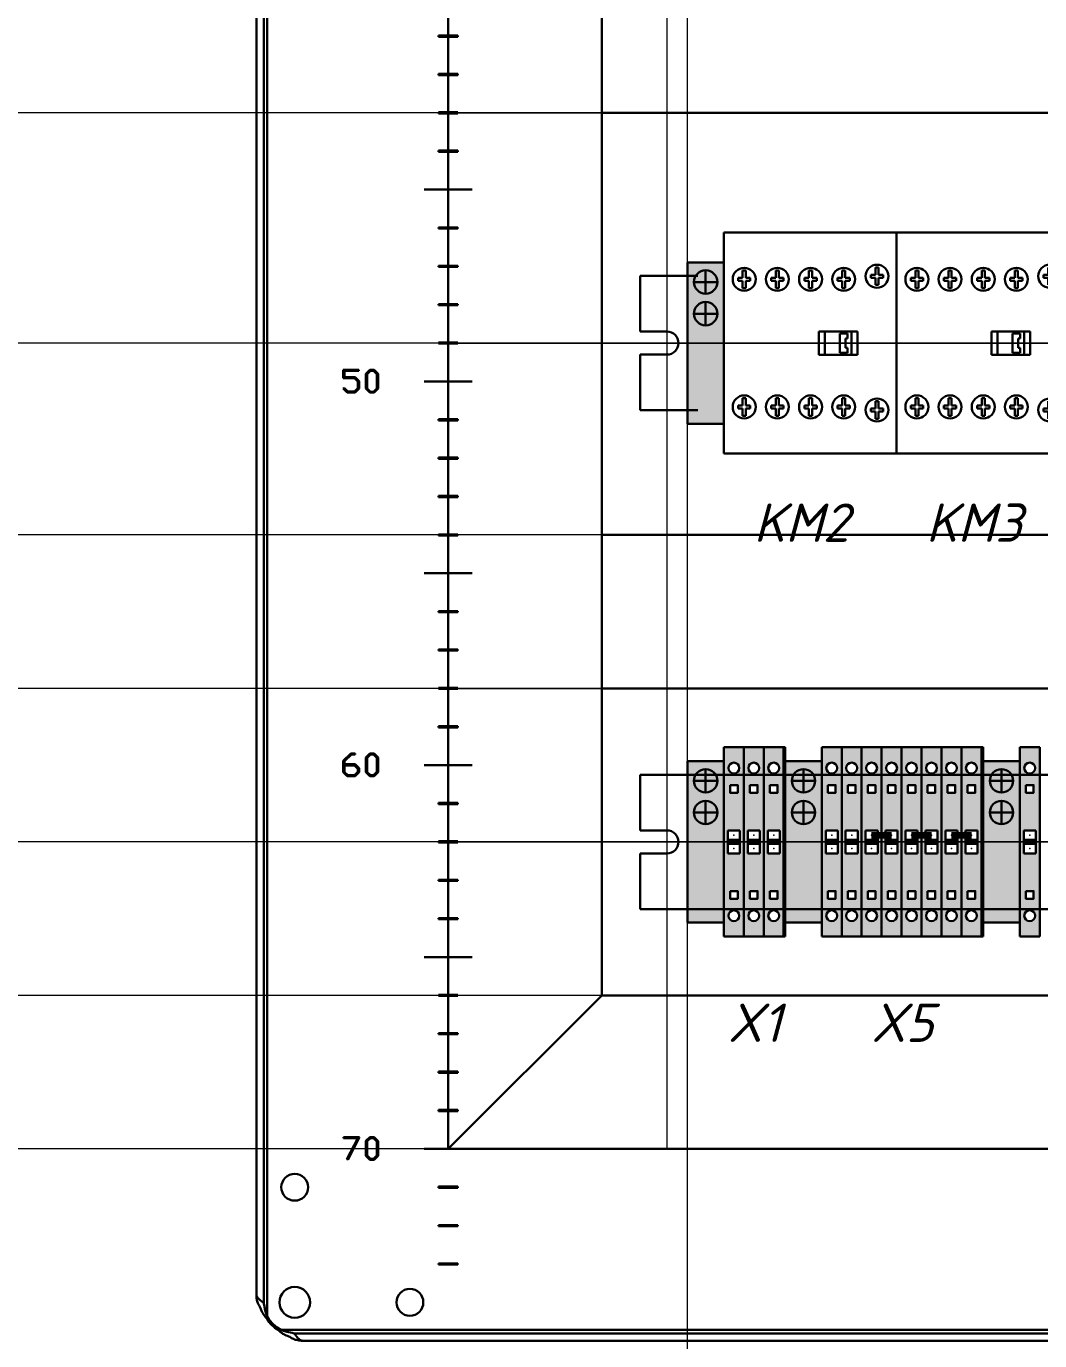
# Model space of a CAD drawing. Header units: millimetres. Extents: x 0 to 53000, y -591 to 24400.
# Drawn here: x 2568.4 to 2832.5, y 2475 to 2817.6 of the extents above; entities that cross this region are included whole.
import ezdxf
from ezdxf.enums import TextEntityAlignment as Align

# ---------------------------------------------------------------- set-up
doc = ezdxf.new("R2010")
doc.units = ezdxf.units.MM
for name, color, linetype, lineweight in [('КК перф 40х60', 6, 'Continuous', 30), ('Основная', 7, 'Continuous', 30), ('Перемычка', 6, 'Continuous', 140)]:
    doc.layers.add(name, color=color, linetype=linetype, lineweight=lineweight)
doc.layers.add('Привязки', color=2, linetype='Continuous', lineweight=0, plot=False, transparency=0.8)
doc.layers.add('размеры', color=3, linetype='Continuous')
doc.styles.add('текст', font='isocpeui.ttf')

# ---------------------------------------------------------------- blocks, each defined once
blk = doc.blocks.new('КПИ 2-2.5')
at = {"layer": 'Основная'}
for p, q in [((0, -24.65), (0, 24.65)), ((0, 24.65), (5.2, 24.65)), ((5.2, 24.65), (5.2, -24.65)), ((2.6, 3), (1.025, 3)), ((1.025, 3), (1.025, 0)), ((1.025, 0.5), (4.175, 0.5)), ((1.025, 0.5), (4.175, 0.5)), ((1.025, 0), (1.025, -3)), ((4.175, 3), (2.6, 3)), ((4.175, 3), (4.175, 0)), ((4.175, 0), (4.175, -3)), ((4.175, -0.5), (1.025, -0.5)), ((1.025, -0.5), (4.175, -0.5)), ((2.6, -3), (1.025, -3)), ((4.175, -3), (2.6, -3)), ((5.2, -24.65), (0, -24.65))]:
    blk.add_line(p, q, dxfattribs=at)
for points in [[(1.6, 14.825), (3.6, 14.825), (3.6, 12.825), (1.6, 12.825)], [(1.6, -12.825), (3.6, -12.825), (3.6, -14.825), (1.6, -14.825)]]:
    blk.add_lwpolyline(points, close=True, dxfattribs=at)
for centre in [(2.6, 19.2375), (2.6, -19.2375)]:
    blk.add_circle(centre, 1.4187, dxfattribs=at)
blk = doc.blocks.new('КПИ 2-2.5 синяя')
at = {"layer": 'Основная', "true_color": 0x22346e}
h = blk.add_hatch(color=159, dxfattribs=at)
h.dxf.hatch_style = 1
h.paths.add_polyline_path([(5.2, 24.65), (0, 24.65), (0, -24.65), (5.2, -24.65)])
h.paths.add_polyline_path([(4.17, 3), (4.17, 0), (4.17, -3), (2.6, -3), (1.03, -3), (1.03, 0), (1.03, 3), (2.6, 3)], flags=16)
h.paths.add_polyline_path([(1.6, 12.82), (1.6, 14.82), (3.6, 14.82), (3.6, 12.82)], flags=16)
h.paths.add_polyline_path([(1.18, 19.24, -1), (4.02, 19.24, -1)], flags=16)
h.paths.add_polyline_path([(3.6, -12.82), (3.6, -14.82), (1.6, -14.82), (1.6, -12.82)], flags=16)
h.paths.add_polyline_path([(4.02, -19.24, -1), (1.18, -19.24, -1)], flags=16)
at = {"layer": 'Привязки'}
for centre in [(2.6, 1.75), (2.6, -1.75)]:
    blk.add_circle(centre, 0.00000908, dxfattribs=at)
for p in [(2.6, 1.75), (2.6, 1.75), (2.6, 1.75), (2.6, 1.75), (2.6, 1.75), (2.6, 1.75), (2.6, -1.75), (2.6, -1.75), (2.6, -1.75), (2.6, -1.75), (2.6, -1.75), (2.6, -1.75)]:
    blk.add_point(p, dxfattribs=at)
at = {"layer": 'Основная'}
blk.add_blockref('КПИ 2-2.5', (0, 0), dxfattribs=at)
blk = doc.blocks.new('КПИ 2-2.5 ЖЗ')
at = {"layer": 'Основная', "true_color": 0x939598}
h = blk.add_hatch(color=252, dxfattribs=at)
h.set_gradient(color1=(19, 103, 52), color2=(200, 201, 45), rotation=45, name='CYLINDER')
h.paths.add_polyline_path([(5.2, 24.65), (0, 24.65), (0, 0), (1.03, 0), (1.03, 3), (2.6, 3), (4.17, 3), (4.17, -3), (5.2, -3)])
h.paths.add_polyline_path([(1.6, 12.82), (1.6, 14.82), (3.6, 14.82), (3.6, 12.82)], flags=16)
edge = h.paths.add_edge_path(flags=16)
edge.add_arc((2.6, 19.24), 1.42, 0, 360)
at = {"layer": 'Основная'}
h = blk.add_hatch(color=256, dxfattribs=at)
h.set_gradient(color1=(200, 201, 45), color2=(19, 103, 52), rotation=45, name='CYLINDER')
h.paths.add_polyline_path([(5.2, 0), (4.17, 0), (4.17, -3), (2.6, -3), (1.03, -3), (1.03, 3), (0, 3), (0, -24.65), (5.2, -24.65)])
h.paths.add_polyline_path([(3.6, -12.82), (3.6, -14.82), (1.6, -14.82), (1.6, -12.82)], flags=16)
edge = h.paths.add_edge_path(flags=16)
edge.add_arc((2.6, -19.24), 1.42, 0, 360)
at = {"layer": 'Привязки'}
for centre in [(2.6, 1.75), (2.6, -1.75)]:
    blk.add_circle(centre, 0.00000908, dxfattribs=at)
for p in [(2.6, 1.75), (2.6, 1.75), (2.6, 1.75), (2.6, 1.75), (2.6, 1.75), (2.6, 1.75), (2.6, -1.75), (2.6, -1.75), (2.6, -1.75), (2.6, -1.75), (2.6, -1.75), (2.6, -1.75)]:
    blk.add_point(p, dxfattribs=at)
at = {"layer": 'Основная'}
blk.add_blockref('КПИ 2-2.5', (0, 0), dxfattribs=at)
blk = doc.blocks.new('Заглушка КПИ зеленая 1.5-2.5')
at = {"layer": 'Основная'}
h = blk.add_hatch(color=3, dxfattribs=at)
h.dxf.hatch_style = 1
h.paths.add_polyline_path([(2212.92, 559.35), (2213.42, 559.35), (2213.42, 608.65), (2212.92, 608.65)])
for p, q in [((2212.92, 608.65), (2212.92, 559.35)), ((2213.42, 608.65), (2212.92, 608.65)), ((2213.42, 559.35), (2213.42, 608.65)), ((2212.92, 559.35), (2213.42, 559.35))]:
    blk.add_line(p, q, dxfattribs=at)
blk = doc.blocks.new('КМ')
at = {"layer": 'Основная'}
for p, q in [((0, 28.8), (0, 28.8)), ((0, 28.8), (0, 25.8)), ((0, 28.8), (1.4, 28.8)), ((0, 28.8), (0, -28.8)), ((1.4, 28.8), (1.4, 28.8)), ((43.6, 28.8), (1.4, 28.8)), ((43.6, 28.8), (43.6, 28.8)), ((45, 28.8), (43.6, 28.8)), ((45, 28.8), (45, 28.8)), ((45, 28.8), (45, 25.8)), ((0, 23.41), (0, 25.8)), ((0, 25.8), (0, 25.8)), ((45, 25.8), (45, 25.8)), ((45, 23.41), (45, 25.8)), ((0, -23.41), (0, 23.41)), ((0, 23.41), (0, 23.41)), ((0, 22.01), (0, 22.01)), ((45, 23.41), (45, 23.41)), ((45, -23.41), (45, 23.41)), ((45, 22.01), (45, 22.01)), ((4.89, 18.91), (5.69, 18.91)), ((4.89, 17.03), (4.89, 18.91)), ((4.89, 18.91), (4.89, 18.91)), ((5.69, 18.91), (5.69, 17.03)), ((5.69, 18.91), (5.69, 18.91)), ((13.53, 18.91), (14.33, 18.91)), ((13.53, 17.03), (13.53, 18.91)), ((13.53, 18.91), (13.53, 18.91)), ((14.33, 18.91), (14.33, 17.03)), ((14.33, 18.91), (14.33, 18.91)), ((22.18, 18.91), (22.98, 18.91)), ((22.18, 17.03), (22.18, 18.91)), ((22.18, 18.91), (22.18, 18.91)), ((22.98, 18.91), (22.98, 17.03)), ((22.98, 18.91), (22.98, 18.91)), ((30.82, 18.91), (31.62, 18.91)), ((30.82, 17.03), (30.82, 18.91)), ((30.82, 18.91), (30.82, 18.91)), ((31.62, 18.91), (31.62, 17.03)), ((31.62, 18.91), (31.62, 18.91)), ((38.29, 17.03), (38.29, 17.83)), ((38.29, 17.83), (39.5, 17.83)), ((38.29, 17.83), (38.29, 17.83)), ((39.5, 19.71), (40.3, 19.71)), ((39.5, 17.83), (39.5, 19.71)), ((39.5, 19.71), (39.5, 19.71)), ((39.5, 17.83), (39.5, 17.83)), ((40.3, 19.71), (40.3, 17.83)), ((40.3, 19.71), (40.3, 19.71)), ((40.3, 17.83), (41.5, 17.83)), ((40.3, 17.83), (40.3, 17.83)), ((41.5, 17.83), (41.5, 17.03)), ((41.5, 17.83), (41.5, 17.83)), ((0, 16.49), (0, 16.49)), ((3.68, 16.23), (3.68, 17.03)), ((3.68, 17.03), (4.89, 17.03)), ((3.68, 17.03), (3.68, 17.03)), ((4.89, 16.23), (3.68, 16.23)), ((3.68, 16.23), (3.68, 16.23)), ((4.89, 17.03), (4.89, 17.03)), ((4.89, 14.35), (4.89, 16.23)), ((4.89, 16.23), (4.89, 16.23)), ((5.69, 14.35), (4.89, 14.35)), ((4.89, 14.35), (4.89, 14.35)), ((5.69, 17.03), (6.89, 17.03)), ((5.69, 17.03), (5.69, 17.03)), ((6.89, 16.23), (5.69, 16.23)), ((5.69, 16.23), (5.69, 14.35)), ((5.69, 16.23), (5.69, 16.23)), ((5.69, 14.35), (5.69, 14.35)), ((6.89, 17.03), (6.89, 16.23)), ((6.89, 17.03), (6.89, 17.03)), ((6.89, 16.23), (6.89, 16.23)), ((12.33, 16.23), (12.33, 17.03)), ((12.33, 17.03), (13.53, 17.03)), ((12.33, 17.03), (12.33, 17.03)), ((13.53, 16.23), (12.33, 16.23)), ((12.33, 16.23), (12.33, 16.23)), ((13.53, 17.03), (13.53, 17.03)), ((13.53, 14.35), (13.53, 16.23)), ((13.53, 16.23), (13.53, 16.23)), ((14.33, 14.35), (13.53, 14.35)), ((13.53, 14.35), (13.53, 14.35)), ((14.33, 17.03), (15.54, 17.03)), ((14.33, 17.03), (14.33, 17.03)), ((15.54, 16.23), (14.33, 16.23)), ((14.33, 16.23), (14.33, 14.35)), ((14.33, 16.23), (14.33, 16.23)), ((14.33, 14.35), (14.33, 14.35)), ((15.54, 17.03), (15.54, 16.23)), ((15.54, 17.03), (15.54, 17.03)), ((15.54, 16.23), (15.54, 16.23)), ((20.98, 16.23), (20.98, 17.03)), ((20.98, 17.03), (22.18, 17.03)), ((20.98, 17.03), (20.98, 17.03)), ((22.18, 16.23), (20.98, 16.23)), ((20.98, 16.23), (20.98, 16.23)), ((22.18, 17.03), (22.18, 17.03)), ((22.18, 14.35), (22.18, 16.23)), ((22.18, 16.23), (22.18, 16.23)), ((22.98, 14.35), (22.18, 14.35)), ((22.18, 14.35), (22.18, 14.35)), ((22.98, 17.03), (24.18, 17.03)), ((22.98, 17.03), (22.98, 17.03)), ((24.18, 16.23), (22.98, 16.23)), ((22.98, 16.23), (22.98, 14.35)), ((22.98, 16.23), (22.98, 16.23)), ((22.98, 14.35), (22.98, 14.35)), ((24.18, 17.03), (24.18, 16.23)), ((24.18, 17.03), (24.18, 17.03)), ((24.18, 16.23), (24.18, 16.23)), ((29.62, 16.23), (29.62, 17.03)), ((29.62, 17.03), (30.82, 17.03)), ((29.62, 17.03), (29.62, 17.03)), ((30.82, 16.23), (29.62, 16.23)), ((29.62, 16.23), (29.62, 16.23)), ((30.82, 17.03), (30.82, 17.03)), ((30.82, 14.35), (30.82, 16.23)), ((30.82, 16.23), (30.82, 16.23)), ((31.62, 14.35), (30.82, 14.35)), ((30.82, 14.35), (30.82, 14.35)), ((31.62, 17.03), (32.83, 17.03)), ((31.62, 17.03), (31.62, 17.03)), ((32.83, 16.23), (31.62, 16.23)), ((31.62, 16.23), (31.62, 14.35)), ((31.62, 16.23), (31.62, 16.23)), ((31.62, 14.35), (31.62, 14.35)), ((32.83, 17.03), (32.83, 16.23)), ((32.83, 17.03), (32.83, 17.03)), ((32.83, 16.23), (32.83, 16.23)), ((39.5, 17.03), (38.29, 17.03)), ((38.29, 17.03), (38.29, 17.03)), ((39.5, 15.15), (39.5, 17.03)), ((39.5, 17.03), (39.5, 17.03)), ((40.3, 15.15), (39.5, 15.15)), ((39.5, 15.15), (39.5, 15.15)), ((41.5, 17.03), (40.3, 17.03)), ((40.3, 17.03), (40.3, 15.15)), ((40.3, 17.03), (40.3, 17.03)), ((40.3, 15.15), (40.3, 15.15)), ((41.5, 17.03), (41.5, 17.03)), ((45, 16.49), (45, 16.49)), ((24.75, -3.04), (24.75, 3.04)), ((34.84, 3.04), (24.75, 3.04)), ((26.33, -3.04), (26.33, 3.04)), ((32.19, 2.5), (30.18, 2.51)), ((30.18, 2.51), (30.18, 2.51)), ((30.18, 2.51), (30.18, -2.5)), ((31.68, -1.21), (31.68, 1.19)), ((31.68, 1.19), (32.19, 1.19)), ((31.68, 1.19), (31.68, 1.19)), ((32.19, 2.5), (32.19, 2.5)), ((32.19, 1.19), (32.19, 2.5)), ((32.19, 1.19), (32.19, 1.19)), ((33.23, 3.04), (33.23, -3.04)), ((34.84, 3.04), (34.84, -3.04)), ((24.75, -3.04), (34.84, -3.04)), ((24.75, -3.04), (24.75, -3.04)), ((26.33, -3.04), (26.33, -3.04)), ((32.19, -2.52), (30.18, -2.5)), ((30.18, -2.5), (30.18, -2.5)), ((32.19, -1.21), (31.68, -1.21)), ((31.68, -1.21), (31.68, -1.21)), ((32.19, -2.52), (32.19, -1.21)), ((32.19, -1.21), (32.19, -1.21)), ((32.19, -2.52), (32.19, -2.52)), ((33.23, -3.04), (33.23, -3.04)), ((34.84, -3.04), (34.84, -3.04)), ((0, -16.49), (0, -16.49)), ((3.68, -17.04), (3.68, -16.24)), ((3.68, -16.24), (4.89, -16.24)), ((3.68, -16.24), (3.68, -16.24)), ((4.89, -17.04), (3.68, -17.04)), ((3.68, -17.04), (3.68, -17.04)), ((4.89, -14.36), (5.69, -14.36)), ((4.89, -16.24), (4.89, -14.36)), ((4.89, -14.36), (4.89, -14.36)), ((4.89, -16.24), (4.89, -16.24)), ((4.89, -18.92), (4.89, -17.04)), ((4.89, -17.04), (4.89, -17.04)), ((5.69, -14.36), (5.69, -16.24)), ((5.69, -14.36), (5.69, -14.36)), ((5.69, -16.24), (6.89, -16.24)), ((5.69, -16.24), (5.69, -16.24)), ((6.89, -17.04), (5.69, -17.04)), ((5.69, -17.04), (5.69, -18.92)), ((5.69, -17.04), (5.69, -17.04)), ((6.89, -16.24), (6.89, -17.04)), ((6.89, -16.24), (6.89, -16.24)), ((6.89, -17.04), (6.89, -17.04)), ((12.33, -17.04), (12.33, -16.24)), ((12.33, -16.24), (13.53, -16.24)), ((12.33, -16.24), (12.33, -16.24)), ((13.53, -17.04), (12.33, -17.04)), ((12.33, -17.04), (12.33, -17.04)), ((13.53, -14.36), (14.33, -14.36)), ((13.53, -16.24), (13.53, -14.36)), ((13.53, -14.36), (13.53, -14.36)), ((13.53, -16.24), (13.53, -16.24)), ((13.53, -18.92), (13.53, -17.04)), ((13.53, -17.04), (13.53, -17.04)), ((14.33, -14.36), (14.33, -16.24)), ((14.33, -14.36), (14.33, -14.36)), ((14.33, -16.24), (15.54, -16.24)), ((14.33, -16.24), (14.33, -16.24)), ((15.54, -17.04), (14.33, -17.04)), ((14.33, -17.04), (14.33, -18.92)), ((14.33, -17.04), (14.33, -17.04)), ((15.54, -16.24), (15.54, -17.04)), ((15.54, -16.24), (15.54, -16.24)), ((15.54, -17.04), (15.54, -17.04)), ((20.98, -17.04), (20.98, -16.24)), ((20.98, -16.24), (22.18, -16.24)), ((20.98, -16.24), (20.98, -16.24)), ((22.18, -17.04), (20.98, -17.04)), ((20.98, -17.04), (20.98, -17.04)), ((22.18, -14.36), (22.98, -14.36)), ((22.18, -16.24), (22.18, -14.36)), ((22.18, -14.36), (22.18, -14.36)), ((22.18, -16.24), (22.18, -16.24)), ((22.18, -18.92), (22.18, -17.04)), ((22.18, -17.04), (22.18, -17.04)), ((22.98, -14.36), (22.98, -16.24)), ((22.98, -14.36), (22.98, -14.36)), ((22.98, -16.24), (24.18, -16.24)), ((22.98, -16.24), (22.98, -16.24)), ((24.18, -17.04), (22.98, -17.04)), ((22.98, -17.04), (22.98, -18.92)), ((22.98, -17.04), (22.98, -17.04)), ((24.18, -16.24), (24.18, -17.04)), ((24.18, -16.24), (24.18, -16.24)), ((24.18, -17.04), (24.18, -17.04)), ((29.62, -17.04), (29.62, -16.24)), ((29.62, -16.24), (30.82, -16.24)), ((29.62, -16.24), (29.62, -16.24)), ((30.82, -17.04), (29.62, -17.04)), ((29.62, -17.04), (29.62, -17.04)), ((30.82, -14.36), (31.62, -14.36)), ((30.82, -16.24), (30.82, -14.36)), ((30.82, -14.36), (30.82, -14.36)), ((30.82, -16.24), (30.82, -16.24)), ((30.82, -18.92), (30.82, -17.04)), ((30.82, -17.04), (30.82, -17.04)), ((31.62, -14.36), (31.62, -16.24)), ((31.62, -14.36), (31.62, -14.36)), ((31.62, -16.24), (32.83, -16.24)), ((31.62, -16.24), (31.62, -16.24)), ((32.83, -17.04), (31.62, -17.04)), ((31.62, -17.04), (31.62, -18.92)), ((31.62, -17.04), (31.62, -17.04)), ((32.83, -16.24), (32.83, -17.04)), ((32.83, -16.24), (32.83, -16.24)), ((32.83, -17.04), (32.83, -17.04)), ((38.29, -17.83), (38.29, -17.03)), ((38.29, -17.03), (39.5, -17.03)), ((38.29, -17.03), (38.29, -17.03)), ((38.29, -17.83), (38.29, -17.03)), ((38.29, -17.03), (39.5, -17.03)), ((38.29, -17.03), (38.29, -17.03)), ((39.5, -15.15), (40.3, -15.15)), ((39.5, -17.03), (39.5, -15.15)), ((39.5, -15.15), (39.5, -15.15)), ((39.5, -15.15), (40.3, -15.15)), ((39.5, -17.03), (39.5, -15.15)), ((39.5, -15.15), (39.5, -15.15)), ((39.5, -17.03), (39.5, -17.03)), ((39.5, -17.03), (39.5, -17.03)), ((40.3, -15.15), (40.3, -17.03)), ((40.3, -15.15), (40.3, -15.15)), ((40.3, -15.15), (40.3, -17.03)), ((40.3, -15.15), (40.3, -15.15)), ((40.3, -17.03), (41.5, -17.03)), ((40.3, -17.03), (40.3, -17.03)), ((40.3, -17.03), (41.5, -17.03)), ((40.3, -17.03), (40.3, -17.03)), ((41.5, -17.03), (41.5, -17.83)), ((41.5, -17.03), (41.5, -17.03)), ((41.5, -17.03), (41.5, -17.83)), ((41.5, -17.03), (41.5, -17.03)), ((45, -16.49), (45, -16.49)), ((0, -17.5), (0, -17.5)), ((5.69, -18.92), (4.89, -18.92)), ((4.89, -18.92), (4.89, -18.92)), ((5.69, -18.92), (5.69, -18.92)), ((14.33, -18.92), (13.53, -18.92)), ((13.53, -18.92), (13.53, -18.92)), ((14.33, -18.92), (14.33, -18.92)), ((22.98, -18.92), (22.18, -18.92)), ((22.18, -18.92), (22.18, -18.92)), ((22.98, -18.92), (22.98, -18.92)), ((31.62, -18.92), (30.82, -18.92)), ((30.82, -18.92), (30.82, -18.92)), ((31.62, -18.92), (31.62, -18.92)), ((39.5, -17.83), (38.29, -17.83)), ((38.29, -17.83), (38.29, -17.83)), ((39.5, -17.83), (38.29, -17.83)), ((38.29, -17.83), (38.29, -17.83)), ((39.5, -19.71), (39.5, -17.83)), ((39.5, -17.83), (39.5, -17.83)), ((39.5, -19.71), (39.5, -17.83)), ((39.5, -17.83), (39.5, -17.83)), ((40.3, -19.71), (39.5, -19.71)), ((39.5, -19.71), (39.5, -19.71)), ((40.3, -19.71), (39.5, -19.71)), ((39.5, -19.71), (39.5, -19.71)), ((41.5, -17.83), (40.3, -17.83)), ((40.3, -17.83), (40.3, -19.71)), ((40.3, -17.83), (40.3, -17.83)), ((41.5, -17.83), (40.3, -17.83)), ((40.3, -17.83), (40.3, -19.71)), ((40.3, -17.83), (40.3, -17.83)), ((40.3, -19.71), (40.3, -19.71)), ((40.3, -19.71), (40.3, -19.71)), ((41.5, -17.83), (41.5, -17.83)), ((41.5, -17.83), (41.5, -17.83)), ((45, -17.5), (45, -17.5)), ((0, -22.01), (0, -22.01)), ((0, -25.8), (0, -23.41)), ((0, -23.41), (0, -23.41)), ((45, -22.01), (45, -22.01)), ((45, -23.41), (45, -23.41)), ((45, -25.8), (45, -23.41)), ((0, -25.8), (0, -28.8)), ((0, -25.8), (0, -25.8)), ((45, -25.8), (45, -25.8)), ((45, -25.8), (45, -28.8)), ((0, -28.8), (0, -28.8)), ((0, -28.8), (1.4, -28.8)), ((43.6, -28.8), (1.4, -28.8)), ((1.4, -28.8), (1.4, -28.8)), ((43.6, -28.8), (43.6, -28.8)), ((45, -28.8), (43.6, -28.8)), ((45, -28.8), (45, -28.8))]:
    blk.add_line(p, q, dxfattribs=at)
for centre, start, end in [((5.29, 16.63), 0, 180), ((13.93, 16.63), 0, 180), ((22.58, 16.63), 0, 180), ((31.22, 16.63), 0, 180), ((39.9, 17.43), 90, 180), ((39.9, 17.43), 180, 0), ((39.9, 17.43), 0, 90), ((5.29, 16.63), 180, 270), ((5.29, 16.63), 270, 0), ((13.93, 16.63), 180, 270), ((13.93, 16.63), 270, 0), ((22.58, 16.63), 180, 270), ((22.58, 16.63), 270, 0), ((31.22, 16.63), 180, 270), ((31.22, 16.63), 270, 0), ((5.29, -16.64), 0, 180), ((13.93, -16.64), 90, 180), ((13.93, -16.64), 0, 90), ((22.58, -16.64), 90, 180), ((22.58, -16.64), 0, 90), ((31.22, -16.64), 0, 180), ((5.29, -16.64), 180, 270), ((5.29, -16.64), 270, 0), ((13.93, -16.64), 180, 0), ((22.58, -16.64), 180, 0), ((31.22, -16.64), 180, 270), ((31.22, -16.64), 270, 0), ((39.9, -17.43), 90, 180), ((39.9, -17.43), 0, 180), ((39.9, -17.43), 0, 90), ((39.9, -17.43), 180, 270), ((39.9, -17.43), 270, 0)]:
    blk.add_arc(centre, 3, start, end, dxfattribs=at)
at = {"layer": 'Основная', "style": 'текст'}
blk.add_attdef('№', text='', height=20, dxfattribs=at).set_placement((20.14, -46.8), align=Align.MIDDLE_CENTER)
blk = doc.blocks.new('Стопор на DIN')
at = {"layer": 'Основная', "true_color": 0x939598}
h = blk.add_hatch(color=252, dxfattribs=at)
h.dxf.hatch_style = 1
h.paths.add_polyline_path([(0, 21), (-9.5, 21), (-9.5, -21), (0, -21)])
at = {"layer": 'Основная'}
for p, q in [((-9.5, -21), (-9.5, 21)), ((-9.5, 21), (0, 21)), ((0, 21), (0, -21)), ((-4.75, 18.97), (-4.75, 12.87)), ((-4.75, 15.92), (-7.8, 15.92)), ((-7.8, 15.92), (-1.7, 15.92)), ((-4.75, 10.71), (-4.75, 4.6)), ((-7.8, 7.66), (-1.7, 7.66)), ((-9.5, -21), (0, -21))]:
    blk.add_line(p, q, dxfattribs=at)
for centre in [(-4.75, 15.92), (-4.75, 7.66)]:
    blk.add_circle(centre, 3.05, dxfattribs=at)
blk = doc.blocks.new('КПИ 2-2.5 серая')
at = {"layer": 'Основная', "true_color": 0x939598}
h = blk.add_hatch(color=252, dxfattribs=at)
h.dxf.hatch_style = 1
h.paths.add_polyline_path([(5.2, 24.65), (0, 24.65), (0, -24.65), (5.2, -24.65)])
h.paths.add_polyline_path([(4.17, 3), (4.17, 0), (4.17, -3), (2.6, -3), (1.03, -3), (1.03, 0), (1.03, 3), (2.6, 3)], flags=16)
h.paths.add_polyline_path([(1.6, 12.82), (1.6, 14.82), (3.6, 14.82), (3.6, 12.82)], flags=16)
h.paths.add_polyline_path([(1.18, 19.24, -1), (4.02, 19.24, -1)], flags=16)
h.paths.add_polyline_path([(3.6, -12.82), (3.6, -14.82), (1.6, -14.82), (1.6, -12.82)], flags=16)
h.paths.add_polyline_path([(4.02, -19.24, -1), (1.18, -19.24, -1)], flags=16)
at = {"layer": 'Привязки'}
blk.add_line((0, 0), (5.2, 0), dxfattribs=at)
for centre in [(2.6, 1.75), (2.6, -1.75)]:
    blk.add_circle(centre, 0.00000908, dxfattribs=at)
for p in [(2.6, 1.75), (2.6, 1.75), (2.6, 1.75), (2.6, 1.75), (2.6, 1.75), (2.6, 1.75), (2.6, -1.75), (2.6, -1.75), (2.6, -1.75), (2.6, -1.75), (2.6, -1.75), (2.6, -1.75)]:
    blk.add_point(p, dxfattribs=at)
at = {"layer": 'Основная'}
blk.add_blockref('КПИ 2-2.5', (0, 0), dxfattribs=at)
blk = doc.blocks.new('Заглушка КПИ серая 1.5-2.5')
at = {"layer": 'Основная', "true_color": 0x939598}
h = blk.add_hatch(color=252, dxfattribs=at)
h.dxf.hatch_style = 1
h.paths.add_polyline_path([(0, -24.65), (0.5, -24.65), (0.5, 24.65), (0, 24.65)])
at = {"layer": 'Основная'}
for p, q in [((0, 24.65), (0, -24.65)), ((0.5, 24.65), (0, 24.65)), ((0.5, -24.65), (0.5, 24.65)), ((0, -24.65), (0.5, -24.65))]:
    blk.add_line(p, q, dxfattribs=at)

msp = doc.modelspace()

# ---------------------------------------------------------------- linework, layer by layer
at = {"layer": 'КК перф 40х60'}
for p, q in [((2678.34394, 2524.99999), (2678.34394, 3175)), ((2718.34394, 3135), (2718.34394, 2564.99999)), ((2718.31095, 2935.00128), (2718.34394, 2685)), ((2718.34394, 2849.99999), (2718.34394, 2564.99999)), ((2718.31096, 2794.99999), (3088.31096, 2795.00002)), ((2718.34394, 2685), (2718.34394, 2565)), ((2718.34394, 2685), (3088.34394, 2685)), ((2718.34394, 2645), (2718.34394, 2685)), ((2718.34394, 2645), (3088.34394, 2645)), ((2718.34394, 2564.99999), (2678.34394, 2524.99999)), ((2718.34394, 2564.99999), (3088.34394, 2565)), ((3128.34394, 2524.99999), (2678.34394, 2524.99999))]:
    msp.add_line(p, q, dxfattribs=at)
at = {"layer": 'Основная', "linetype": 'Continuous'}
for p, q in [((2631.14395, 2480.67862), (2631.14395, 3219.32137)), ((2631.14395, 2480.67862), (2631.14395, 3219.32137)), ((2630.24395, 3215.13706), (2630.24395, 2484.86292)), ((2630.24395, 3215.13706), (2630.24395, 2484.86292)), ((2628.34394, 3213.21365), (2628.34394, 2486.78634)), ((2628.34394, 3213.21365), (2628.34394, 2486.78634)), ((2628.34394, 3212.89998), (2628.34394, 2487.10001)), ((2628.34394, 3212.89998), (2628.34394, 2487.10001)), ((2675.84394, 2815.14999), (2675.84394, 2814.85)), ((2680.84395, 2815.14999), (2675.84394, 2815.14999)), ((2675.84394, 2814.85), (2680.84395, 2814.85)), ((2680.84395, 2814.85), (2680.84395, 2815.14999)), ((2675.84394, 2805.14999), (2675.84394, 2804.84999)), ((2680.84395, 2805.14999), (2675.84394, 2805.14999)), ((2675.84394, 2804.84999), (2680.84395, 2804.84999)), ((2680.84395, 2804.84999), (2680.84395, 2805.14999)), ((2680.84395, 2795.14999), (2675.84394, 2795.14999)), ((2675.84394, 2795.14999), (2675.84394, 2794.85)), ((2675.84394, 2794.85), (2680.84395, 2794.85)), ((2680.84395, 2794.85), (2680.84395, 2795.14999)), ((2680.84395, 2785.14999), (2675.84394, 2785.14999)), ((2675.84394, 2785.14999), (2675.84394, 2784.84999)), ((2680.84395, 2784.84999), (2680.84395, 2785.14999)), ((2675.84394, 2784.84999), (2680.84395, 2784.84999)), ((2680.84395, 2765.15), (2675.84394, 2765.15)), ((2675.84394, 2765.15), (2675.84394, 2764.84999)), ((2675.84394, 2764.84999), (2680.84395, 2764.84999)), ((2680.84395, 2764.84999), (2680.84395, 2765.15)), ((2675.84394, 2755.14999), (2675.84394, 2754.84999)), ((2680.84395, 2755.14999), (2675.84394, 2755.14999)), ((2675.84394, 2754.84999), (2680.84395, 2754.84999)), ((2680.84395, 2754.84999), (2680.84395, 2755.14999)), ((2675.84394, 2745.14999), (2675.84394, 2744.84999)), ((2680.84395, 2745.14999), (2675.84394, 2745.14999)), ((2675.84394, 2744.84999), (2680.84395, 2744.84999)), ((2680.84395, 2744.84999), (2680.84395, 2745.14999)), ((2680.84395, 2735.14999), (2675.84394, 2735.14999)), ((2675.84394, 2735.14999), (2675.84394, 2734.85)), ((2675.84394, 2734.85), (2680.84395, 2734.85)), ((2680.84395, 2734.85), (2680.84395, 2735.14999)), ((2650.98542, 2728.03018), (2650.98542, 2725.87407)), ((2655.08121, 2728.03018), (2650.98542, 2728.03018)), ((2651.33753, 2726.15835), (2651.33753, 2727.75877)), ((2651.33753, 2727.75877), (2655.08121, 2727.75877)), ((2655.08121, 2727.75877), (2655.08121, 2728.03018)), ((2657.93811, 2728.03018), (2656.9004, 2727.00536)), ((2656.9004, 2727.00536), (2656.9004, 2723.13416)), ((2657.25255, 2726.91995), (2658.09838, 2727.7693)), ((2657.25255, 2723.17511), (2657.25255, 2726.91995)), ((2659.04833, 2728.03018), (2657.93811, 2728.03018)), ((2658.09838, 2727.7693), (2658.88805, 2727.7693)), ((2658.88805, 2727.7693), (2659.75612, 2726.89655)), ((2660.10943, 2726.98078), (2659.04833, 2728.03018)), ((2659.75612, 2726.89655), (2659.75612, 2723.1985)), ((2660.10943, 2723.15755), (2660.10943, 2726.98078)), ((2650.98542, 2725.87407), (2653.92418, 2725.87407)), ((2654.08797, 2726.15835), (2651.33753, 2726.15835)), ((2653.92418, 2725.87407), (2654.79459, 2725.0177)), ((2655.14673, 2725.11012), (2654.08797, 2726.15835)), ((2654.79459, 2725.0177), (2654.79459, 2723.24297)), ((2655.14673, 2723.15991), (2655.14673, 2725.11012)), ((2651.196, 2723.30965), (2651.00062, 2723.14236)), ((2651.00062, 2723.14236), (2652.02075, 2722.11519)), ((2652.18222, 2722.38778), (2651.196, 2723.30965)), ((2652.02075, 2722.11519), (2654.0868, 2722.11519)), ((2653.92418, 2722.38778), (2652.18222, 2722.38778)), ((2654.79459, 2723.24297), (2653.92418, 2722.38778)), ((2654.0868, 2722.11519), (2655.14673, 2723.15991)), ((2656.9004, 2723.13416), (2657.93577, 2722.11519)), ((2658.0972, 2722.33045), (2657.25255, 2723.17511)), ((2657.93577, 2722.11519), (2659.04951, 2722.11519)), ((2658.88923, 2722.33045), (2658.0972, 2722.33045)), ((2659.75612, 2723.1985), (2658.88923, 2722.33045)), ((2659.04951, 2722.11519), (2660.10943, 2723.15755)), ((2675.84394, 2715.15), (2675.84394, 2714.84999)), ((2680.84395, 2715.15), (2675.84394, 2715.15)), ((2675.84394, 2714.84999), (2680.84395, 2714.84999)), ((2680.84395, 2714.84999), (2680.84395, 2715.15)), ((2680.84395, 2705.14999), (2675.84394, 2705.14999)), ((2675.84394, 2705.14999), (2675.84394, 2704.84999)), ((2675.84394, 2704.84999), (2680.84395, 2704.84999)), ((2680.84395, 2704.84999), (2680.84395, 2705.14999)), ((2675.84394, 2695.14999), (2675.84394, 2694.85)), ((2680.84395, 2695.14999), (2675.84394, 2695.14999)), ((2675.84394, 2694.85), (2680.84395, 2694.85)), ((2680.84395, 2694.85), (2680.84395, 2695.14999)), ((2680.84395, 2685.15), (2675.84394, 2685.15)), ((2675.84394, 2685.15), (2675.84394, 2684.84999)), ((2675.84394, 2684.84999), (2680.84395, 2684.84999)), ((2680.84395, 2684.84999), (2680.84395, 2685.15)), ((2675.84394, 2665.14999), (2675.84394, 2664.85)), ((2680.84395, 2665.14999), (2675.84394, 2665.14999)), ((2675.84394, 2664.85), (2680.84395, 2664.85)), ((2680.84395, 2664.85), (2680.84395, 2665.14999)), ((2680.84395, 2655.15), (2675.84394, 2655.15)), ((2675.84394, 2655.15), (2675.84394, 2654.84999)), ((2680.84395, 2654.84999), (2680.84395, 2655.15)), ((2675.84394, 2654.84999), (2680.84395, 2654.84999)), ((2675.84394, 2645.14999), (2675.84394, 2644.85)), ((2680.84395, 2645.14999), (2675.84394, 2645.14999)), ((2675.84394, 2644.85), (2680.84395, 2644.85)), ((2680.84395, 2644.85), (2680.84395, 2645.14999)), ((2675.84394, 2635.15), (2675.84394, 2634.85)), ((2680.84395, 2635.15), (2675.84394, 2635.15)), ((2675.84394, 2634.85), (2680.84395, 2634.85)), ((2680.84395, 2634.85), (2680.84395, 2635.15)), ((2652.97657, 2628.05898), (2650.98542, 2626.09707)), ((2651.33753, 2626.00698), (2653.13685, 2627.7864)), ((2654.12774, 2628.05898), (2652.97657, 2628.05898)), ((2653.13685, 2627.7864), (2654.12774, 2627.7864)), ((2654.12774, 2627.7864), (2654.12774, 2628.05898)), ((2657.93811, 2628.05898), (2656.9004, 2627.03416)), ((2657.25255, 2626.94874), (2658.09838, 2627.7981)), ((2659.04833, 2628.05898), (2657.93811, 2628.05898)), ((2658.09838, 2627.7981), (2658.88805, 2627.7981)), ((2658.88805, 2627.7981), (2659.75612, 2626.92535)), ((2660.10943, 2627.00959), (2659.04833, 2628.05898)), ((2650.98542, 2626.09707), (2650.98542, 2623.16296)), ((2651.33753, 2625.2372), (2651.33753, 2626.00698)), ((2654.08563, 2625.2372), (2651.33753, 2625.2372)), ((2651.33753, 2623.2039), (2651.33753, 2624.9377)), ((2651.33753, 2624.9377), (2653.92184, 2624.9377)), ((2653.92184, 2624.9377), (2654.79459, 2624.06963)), ((2655.14673, 2624.19014), (2654.08563, 2625.2372)), ((2654.79459, 2624.06963), (2654.79459, 2623.22731)), ((2655.14673, 2623.18636), (2655.14673, 2624.19014)), ((2656.9004, 2627.03416), (2656.9004, 2623.16296)), ((2657.25255, 2623.2039), (2657.25255, 2626.94874)), ((2659.75612, 2626.92535), (2659.75612, 2623.22731)), ((2660.10943, 2623.18636), (2660.10943, 2627.00959)), ((2650.98542, 2623.16296), (2652.02075, 2622.14398)), ((2652.18222, 2622.35925), (2651.33753, 2623.2039)), ((2652.02075, 2622.14398), (2654.0868, 2622.14398)), ((2653.92302, 2622.35925), (2652.18222, 2622.35925)), ((2654.79459, 2623.22731), (2653.92302, 2622.35925)), ((2654.0868, 2622.14398), (2655.14673, 2623.18636)), ((2656.9004, 2623.16296), (2657.93577, 2622.14398)), ((2658.0972, 2622.35925), (2657.25255, 2623.2039)), ((2657.93577, 2622.14398), (2659.04951, 2622.14398)), ((2658.88923, 2622.35925), (2658.0972, 2622.35925)), ((2659.75612, 2623.22731), (2658.88923, 2622.35925)), ((2659.04951, 2622.14398), (2660.10943, 2623.18636)), ((2675.84394, 2615.14999), (2675.84394, 2614.85)), ((2680.84395, 2615.14999), (2675.84394, 2615.14999)), ((2675.84394, 2614.85), (2680.84395, 2614.85)), ((2680.84395, 2614.85), (2680.84395, 2615.14999)), ((2675.84394, 2605.15), (2675.84394, 2604.84999)), ((2680.84395, 2605.15), (2675.84394, 2605.15)), ((2675.84394, 2604.84999), (2680.84395, 2604.84999)), ((2680.84395, 2604.84999), (2680.84395, 2605.15)), ((2675.84394, 2595.14999), (2675.84394, 2594.85)), ((2680.84395, 2595.14999), (2675.84394, 2595.14999)), ((2675.84394, 2594.85), (2680.84395, 2594.85)), ((2680.84395, 2594.85), (2680.84395, 2595.14999)), ((2680.84395, 2585.15), (2675.84394, 2585.15)), ((2675.84394, 2585.15), (2675.84394, 2584.84998)), ((2675.84394, 2584.84998), (2680.84395, 2584.84998)), ((2680.84395, 2584.84998), (2680.84395, 2585.15)), ((2675.84394, 2565.14999), (2675.84394, 2564.85)), ((2680.84395, 2565.14999), (2675.84394, 2565.14999)), ((2675.84394, 2564.85), (2680.84395, 2564.85)), ((2680.84395, 2564.85), (2680.84395, 2565.14999)), ((2675.84394, 2555.15), (2675.84394, 2554.84998)), ((2680.84395, 2555.15), (2675.84394, 2555.15)), ((2675.84394, 2554.84998), (2680.84395, 2554.84998)), ((2680.84395, 2554.84998), (2680.84395, 2555.15)), ((2675.84394, 2545.14998), (2675.84394, 2544.84999)), ((2680.84395, 2545.14998), (2675.84394, 2545.14998)), ((2675.84394, 2544.84999), (2680.84395, 2544.84999)), ((2680.84395, 2544.84999), (2680.84395, 2545.14998)), ((2675.84394, 2535.14999), (2675.84394, 2534.85)), ((2680.84395, 2535.14999), (2675.84394, 2535.14999)), ((2680.84395, 2534.85), (2680.84395, 2535.14999)), ((2675.84394, 2534.85), (2680.84395, 2534.85)), ((2655.1865, 2528.08776), (2651.04741, 2528.08776)), ((2651.04741, 2528.08776), (2651.04741, 2527.81519)), ((2651.04741, 2527.81519), (2654.75598, 2527.81519)), ((2654.75598, 2527.81519), (2651.94589, 2522.27923)), ((2652.21145, 2522.17278), (2655.1865, 2528.08776)), ((2657.93811, 2528.08776), (2656.9004, 2527.06295)), ((2656.9004, 2527.06295), (2656.9004, 2523.19175)), ((2657.25255, 2526.97754), (2658.09838, 2527.82691)), ((2657.25255, 2523.2327), (2657.25255, 2526.97754)), ((2659.04833, 2528.08776), (2657.93811, 2528.08776)), ((2658.09838, 2527.82691), (2658.88805, 2527.82691)), ((2658.88805, 2527.82691), (2659.75612, 2526.95414)), ((2660.10943, 2527.0384), (2659.04833, 2528.08776)), ((2659.75612, 2526.95414), (2659.75612, 2523.25609)), ((2660.10943, 2523.21514), (2660.10943, 2527.0384)), ((2651.94589, 2522.27923), (2652.21145, 2522.17278)), ((2656.9004, 2523.19175), (2657.93577, 2522.17278)), ((2658.0972, 2522.38804), (2657.25255, 2523.2327)), ((2657.93577, 2522.17278), (2659.04951, 2522.17278)), ((2658.88923, 2522.38804), (2658.0972, 2522.38804)), ((2659.75612, 2523.25609), (2658.88923, 2522.38804)), ((2659.04951, 2522.17278), (2660.10943, 2523.21514)), ((2675.84394, 2515.14998), (2675.84394, 2514.84999)), ((2680.84395, 2515.14998), (2675.84394, 2515.14998)), ((2675.84394, 2514.84999), (2680.84395, 2514.84999)), ((2680.84395, 2514.84999), (2680.84395, 2515.14998)), ((2675.84394, 2505.14999), (2675.84394, 2504.85)), ((2680.84395, 2505.14999), (2675.84394, 2505.14999)), ((2675.84394, 2504.85), (2680.84395, 2504.85)), ((2680.84395, 2504.85), (2680.84395, 2505.14999)), ((2675.84394, 2495.15), (2675.84394, 2494.84998)), ((2680.84395, 2495.15), (2675.84394, 2495.15)), ((2675.84394, 2494.84998), (2680.84395, 2494.84998)), ((2680.84395, 2494.84998), (2680.84395, 2495.15)), ((3172.6653, 2477.79998), (2634.02259, 2477.79998)), ((3172.6653, 2477.79998), (2634.02259, 2477.79998)), ((2638.2069, 2476.89998), (3168.48099, 2476.89998)), ((2638.2069, 2476.89998), (3168.48099, 2476.89998)), ((2640.13028, 2474.99999), (3166.55761, 2474.99999)), ((2640.13028, 2474.99999), (3166.55761, 2474.99999)), ((2640.44395, 2474.99999), (3166.25365, 2474.99999)), ((2640.44395, 2474.99999), (3166.25365, 2474.99999))]:
    msp.add_line(p, q, dxfattribs=at)
at = {"layer": 'Основная'}
for p, q in [((2672.09394, 2774.99999), (2684.59395, 2774.99999)), ((2728.34394, 2752.5), (2728.34394, 2738)), ((2728.34394, 2752.5), (2743.34394, 2752.5)), ((2735.34394, 2738), (2728.34394, 2738)), ((2738.34394, 2735), (2738.34394, 2735)), ((2728.34394, 2732), (2735.34394, 2732)), ((2728.34394, 2717.5), (2728.34394, 2732)), ((2672.09394, 2725), (2684.59394, 2725)), ((2728.34394, 2717.5), (2743.34394, 2717.5)), ((2672.09394, 2675), (2684.59394, 2675)), ((2672.09394, 2625), (2684.59394, 2625)), ((2728.34394, 2622.5), (2728.34394, 2608)), ((2728.34394, 2622.5), (2753.34394, 2622.5)), ((2728.34394, 2622.5), (3078.34394, 2622.5)), ((2728.34394, 2622.5), (2728.34394, 2608)), ((2735.34394, 2608), (2728.34394, 2608)), ((2735.34394, 2608), (2728.34394, 2608)), ((2738.34394, 2605), (2738.34394, 2605)), ((2738.34394, 2605), (2738.34394, 2605)), ((2728.34394, 2602), (2728.34394, 2587.5)), ((2728.34394, 2602), (2735.34394, 2602)), ((2728.34394, 2602), (2735.34394, 2602)), ((2728.34394, 2587.5), (2728.34394, 2602)), ((2728.34394, 2587.5), (2753.34394, 2587.5)), ((2728.34394, 2587.5), (3078.34394, 2587.5)), ((2672.09394, 2575), (2684.59394, 2575)), ((2672.09394, 2525), (2684.59394, 2525)), ((2672.09394, 2474.99999), (2684.59395, 2474.99999))]:
    msp.add_line(p, q, dxfattribs=at)
at = {"layer": 'Основная', "linetype": 'Continuous'}
for centre, radius in [((2638.34394, 2514.99999), 3.5), ((2638.34394, 2514.99999), 3.5), ((2638.34394, 2484.99999), 4), ((2638.34394, 2484.99999), 4), ((2638.34394, 2484.99999), 4), ((2638.34394, 2484.99999), 4), ((2668.34394, 2484.99999), 3.5), ((2668.34394, 2484.99999), 3.5)]:
    msp.add_circle(centre, radius, dxfattribs=at)
at = {"layer": 'Основная'}
for centre, start, end in [((2735.34394, 2735), 0, 90), ((2735.34394, 2735), 270, 0), ((2735.34394, 2605), 0, 90), ((2735.34394, 2605), 0, 90), ((2735.34394, 2605), 270, 0), ((2735.34394, 2605), 270, 0)]:
    msp.add_arc(centre, 3, start, end, dxfattribs=at)
at = {"layer": 'Основная', "linetype": 'Continuous'}
for centre, radius, start, end in [((2628.38151, 2484.134), 2, 4.9680091, 21.3748278), ((2628.38151, 2484.134), 2, 4.9680091, 21.3748278), ((2638.34394, 2484.99999), 8, 184.9680091, 265.0319909), ((2638.34394, 2484.99999), 8, 184.9680091, 265.0319909), ((2638.05394, 2484.70999), 8, 210.2597234, 239.7402766), ((2638.05394, 2484.70999), 8, 210.2597234, 239.7402766), ((2637.47795, 2475.03756), 2, 68.6251722, 85.0319909), ((2637.47795, 2475.03756), 2, 68.6251722, 85.0319909)]:
    msp.add_arc(centre, radius, start, end, dxfattribs=at)
for points, knots in [([(2628.34394, 2487.10001), (2628.34558, 2487.05414), (2628.34805, 2486.98535), (2628.36317, 2486.89365), (2628.37855, 2486.82491), (2628.39832, 2486.75614), (2628.42242, 2486.68743), (2628.45074, 2486.61867), (2628.48323, 2486.54991), (2628.51985, 2486.48116), (2628.56045, 2486.41241), (2628.60499, 2486.34365), (2628.65335, 2486.27493), (2628.70545, 2486.20618), (2628.76106, 2486.13742), (2628.82019, 2486.06866), (2628.88263, 2485.99995), (2628.94821, 2485.93118), (2629.01681, 2485.86244), (2629.08828, 2485.79368), (2629.16245, 2485.72493), (2629.23914, 2485.6562), (2629.31817, 2485.58745), (2629.39936, 2485.5187), (2629.48248, 2485.44993), (2629.56741, 2485.38119), (2629.65392, 2485.31245), (2629.7418, 2485.24372), (2629.83083, 2485.17495), (2629.92083, 2485.1062), (2630.0116, 2485.03745), (2630.11931, 2484.95638), (2630.19691, 2484.89819), (2630.24395, 2484.86292)], [0, 0, 0, 0, 0.061498543, 0.092230034, 0.122963653, 0.153694826, 0.184424014, 0.215156992, 0.24588818, 0.276621602, 0.307353204, 0.33808582, 0.368813257, 0.399548385, 0.430278754, 0.461013209, 0.491742599, 0.522473549, 0.553205094, 0.583935771, 0.614670668, 0.645398609, 0.676133376, 0.706866169, 0.737592669, 0.768328797, 0.799054511, 0.829790829, 0.860519078, 0.891252103, 0.921989725, 0.952715178, 1, 1, 1, 1]), ([(2628.34394, 2487.10001), (2628.34558, 2487.05414), (2628.34805, 2486.98535), (2628.36317, 2486.89365), (2628.37855, 2486.82491), (2628.39832, 2486.75614), (2628.42242, 2486.68743), (2628.45074, 2486.61867), (2628.48323, 2486.54991), (2628.51985, 2486.48116), (2628.56045, 2486.41241), (2628.60499, 2486.34365), (2628.65335, 2486.27493), (2628.70545, 2486.20618), (2628.76106, 2486.13742), (2628.82019, 2486.06866), (2628.88263, 2485.99995), (2628.94821, 2485.93118), (2629.01681, 2485.86244), (2629.08828, 2485.79368), (2629.16245, 2485.72493), (2629.23914, 2485.6562), (2629.31817, 2485.58745), (2629.39936, 2485.5187), (2629.48248, 2485.44993), (2629.56741, 2485.38119), (2629.65392, 2485.31245), (2629.7418, 2485.24372), (2629.83083, 2485.17495), (2629.92083, 2485.1062), (2630.0116, 2485.03745), (2630.11931, 2484.95638), (2630.19691, 2484.89819), (2630.24395, 2484.86292)], [0, 0, 0, 0, 0.061498543, 0.092230034, 0.122963653, 0.153694826, 0.184424014, 0.215156992, 0.24588818, 0.276621602, 0.307353204, 0.33808582, 0.368813257, 0.399548385, 0.430278754, 0.461013209, 0.491742599, 0.522473549, 0.553205094, 0.583935771, 0.614670668, 0.645398609, 0.676133376, 0.706866169, 0.737592669, 0.768328797, 0.799054511, 0.829790829, 0.860519078, 0.891252103, 0.921989725, 0.952715178, 1, 1, 1, 1]), ([(2628.34394, 2486.78634), (2628.36465, 2486.45808), (2628.40606, 2485.8021), (2628.75406, 2484.6908), (2629.19645, 2483.90631), (2629.45378, 2483.45)], [0, 0, 0, 0, 0.295274012, 0.590081249, 1, 1, 1, 1]), ([(2628.34394, 2486.78634), (2628.36465, 2486.45808), (2628.40606, 2485.8021), (2628.75406, 2484.6908), (2629.19645, 2483.90631), (2629.45378, 2483.45)], [0, 0, 0, 0, 0.295274012, 0.590081249, 1, 1, 1, 1]), ([(2629.45378, 2483.45), (2629.55671, 2483.17032), (2629.76263, 2482.61079), (2630.28646, 2481.65817), (2630.81647, 2481.05272), (2631.14395, 2480.67862)], [0, 0, 0, 0, 0.276354543, 0.552872634, 1, 1, 1, 1]), ([(2629.45378, 2483.45), (2629.55671, 2483.17032), (2629.76263, 2482.61079), (2630.28646, 2481.65817), (2630.81647, 2481.05272), (2631.14395, 2480.67862)], [0, 0, 0, 0, 0.276354543, 0.552872634, 1, 1, 1, 1]), ([(2634.02259, 2477.79998), (2634.25297, 2477.59889), (2634.71364, 2477.19679), (2635.60868, 2476.5642), (2636.34051, 2476.28364), (2636.79394, 2476.1098)], [0, 0, 0, 0, 0.275656821, 0.551208631, 1, 1, 1, 1]), ([(2634.02259, 2477.79998), (2634.25297, 2477.59889), (2634.71364, 2477.19679), (2635.60868, 2476.5642), (2636.34051, 2476.28364), (2636.79394, 2476.1098)], [0, 0, 0, 0, 0.275656821, 0.551208631, 1, 1, 1, 1]), ([(2638.2069, 2476.89998), (2638.25277, 2476.83879), (2638.32155, 2476.74702), (2638.41323, 2476.62556), (2638.48197, 2476.53512), (2638.55072, 2476.44553), (2638.61948, 2476.35701), (2638.68824, 2476.26975), (2638.75694, 2476.18393), (2638.82573, 2476.09984), (2638.89446, 2476.01755), (2638.96322, 2475.93735), (2639.03198, 2475.8594), (2639.10069, 2475.78383), (2639.16946, 2475.71092), (2639.2382, 2475.64073), (2639.30696, 2475.5735), (2639.37572, 2475.50938), (2639.44444, 2475.44846), (2639.51319, 2475.39092), (2639.58194, 2475.33693), (2639.65071, 2475.28658), (2639.71941, 2475.23993), (2639.78819, 2475.19723), (2639.85693, 2475.15842), (2639.92569, 2475.12374), (2639.99444, 2475.09313), (2640.06316, 2475.06679), (2640.13192, 2475.04469), (2640.20067, 2475.02691), (2640.26943, 2475.01356), (2640.35052, 2475.0026), (2640.40869, 2475.00098), (2640.44395, 2474.99999)], [0, 0, 0, 0, 0.061497312, 0.0922201247, 0.1229569243, 0.1536903006, 0.1844210751, 0.2151543511, 0.2458846009, 0.2766126493, 0.3073502645, 0.3380817817, 0.3688151523, 0.3995443797, 0.4302754144, 0.4610095237, 0.4917417453, 0.5224730184, 0.5532012646, 0.583936492, 0.6146685132, 0.6453997904, 0.6761311233, 0.7068613112, 0.7375959304, 0.7683281876, 0.799061566, 0.8297894087, 0.8605210581, 0.8912540723, 0.9219874824, 0.9527210506, 1, 1, 1, 1]), ([(2638.2069, 2476.89998), (2638.25277, 2476.83879), (2638.32155, 2476.74702), (2638.41323, 2476.62556), (2638.48197, 2476.53512), (2638.55072, 2476.44553), (2638.61948, 2476.35701), (2638.68824, 2476.26975), (2638.75694, 2476.18393), (2638.82573, 2476.09984), (2638.89446, 2476.01755), (2638.96322, 2475.93735), (2639.03198, 2475.8594), (2639.10069, 2475.78383), (2639.16946, 2475.71092), (2639.2382, 2475.64073), (2639.30696, 2475.5735), (2639.37572, 2475.50938), (2639.44444, 2475.44846), (2639.51319, 2475.39092), (2639.58194, 2475.33693), (2639.65071, 2475.28658), (2639.71941, 2475.23993), (2639.78819, 2475.19723), (2639.85693, 2475.15842), (2639.92569, 2475.12374), (2639.99444, 2475.09313), (2640.06316, 2475.06679), (2640.13192, 2475.04469), (2640.20067, 2475.02691), (2640.26943, 2475.01356), (2640.35052, 2475.0026), (2640.40869, 2475.00098), (2640.44395, 2474.99999)], [0, 0, 0, 0, 0.061497312, 0.0922201247, 0.1229569243, 0.1536903006, 0.1844210751, 0.2151543511, 0.2458846009, 0.2766126493, 0.3073502645, 0.3380817817, 0.3688151523, 0.3995443797, 0.4302754144, 0.4610095237, 0.4917417453, 0.5224730184, 0.5532012646, 0.583936492, 0.6146685132, 0.6453997904, 0.6761311233, 0.7068613112, 0.7375959304, 0.7683281876, 0.799061566, 0.8297894087, 0.8605210581, 0.8912540723, 0.9219874824, 0.9527210506, 1, 1, 1, 1]), ([(2636.79394, 2476.1098), (2637.12219, 2475.92023), (2637.77818, 2475.54137), (2638.88948, 2475.10615), (2639.67397, 2475.03903), (2640.13028, 2474.99999)], [0, 0, 0, 0, 0.295273902, 0.590081419, 1, 1, 1, 1]), ([(2636.79394, 2476.1098), (2637.12219, 2475.92023), (2637.77818, 2475.54137), (2638.88948, 2475.10615), (2639.67397, 2475.03903), (2640.13028, 2474.99999)], [0, 0, 0, 0, 0.295273902, 0.590081419, 1, 1, 1, 1])]:
    msp.add_open_spline(points, degree=3, knots=knots, dxfattribs=at)
at = {"layer": 'Перемычка'}
for p, q in [((2788.6705, 2606.75001), (2793.87049, 2606.75)), ((2799.07049, 2606.75), (2804.27049, 2606.75)), ((2809.47049, 2606.75), (2814.67048, 2606.75001))]:
    msp.add_line(p, q, dxfattribs=at)
at = {"layer": 'Привязки'}
for p, q in [((2735.34394, 3135), (2735.34394, 2524.99999)), ((3873, 2794.99999), (371.49998, 2794.99999)), ((2680.84395, 2794.99999), (3125.84394, 2794.99999)), ((3873, 2735), (371.49998, 2735)), ((2680.84395, 2735), (3125.84394, 2735)), ((3873, 2685), (371.49998, 2685)), ((3873, 2645), (371.49998, 2645)), ((2680.84395, 2645), (3125.84394, 2645)), ((3873, 2605), (371.49998, 2605)), ((2680.84395, 2605), (3125.84394, 2605)), ((2735.34394, 2605), (3071.34394, 2605)), ((3873, 2565), (371.49998, 2565)), ((3873, 2525), (371.49998, 2525))]:
    msp.add_line(p, q, dxfattribs=at)
msp.add_xline((2740.67048, 3075), (0, 1), dxfattribs=at)

# ---------------------------------------------------------------- block references
at = {"layer": 'Основная'}
for name, p in [('КМ', (2750.17049, 2735.00002)), ('КМ', (2795.17049, 2735.00002)), ('Заглушка КПИ серая 1.5-2.5', (2817.27048, 2605.00001))]:
    msp.add_blockref(name, p, dxfattribs=at)
ref = msp.add_blockref('КМ', (2750.17049, 2735.00002), dxfattribs=at)
ref.add_attrib('№', 'KM2', dxfattribs={"layer": '0', "height": 10, "style": 'текст'}).set_placement((2770.31457, 2688.20261), align=Align.MIDDLE_CENTER)
ref = msp.add_blockref('КМ', (2795.17049, 2735.00002), dxfattribs=at)
ref.add_attrib('№', 'KM3', dxfattribs={"layer": '0', "height": 10, "style": 'текст'}).set_placement((2815.31457, 2688.20261), align=Align.MIDDLE_CENTER)
at = {"layer": 'Основная', "lineweight": -3}
for name, p in [('Стопор на DIN', (2750.17049, 2735)), ('КПИ 2-2.5 синяя', (2755.37048, 2605)), ('КПИ 2-2.5 синяя', (2755.37048, 2605)), ('КПИ 2-2.5 ЖЗ', (2760.57048, 2605)), ('КПИ 2-2.5 ЖЗ', (2760.57048, 2605)), ('Заглушка КПИ зеленая 1.5-2.5', (552.74698, 2021)), ('Заглушка КПИ зеленая 1.5-2.5', (552.74698, 2021)), ('Стопор на DIN', (2750.17048, 2605)), ('Стопор на DIN', (2775.67048, 2605)), ('Стопор на DIN', (2827.27048, 2604.99999))]:
    msp.add_blockref(name, p, dxfattribs=at)
at = {"layer": 'размеры'}
for p in [(2750.17048, 2605), (2775.67048, 2605), (2780.87048, 2605), (2786.07048, 2605.00001), (2791.27048, 2605), (2796.47048, 2605), (2801.67048, 2605), (2806.87048, 2605), (2812.07048, 2605.00001), (2827.27048, 2604.99999)]:
    msp.add_blockref('КПИ 2-2.5 серая', p, dxfattribs=at)

# ---------------------------------------------------------------- texts
at = {"layer": 'Основная', "char_height": 10, "attachment_point": 2, "style": 'текст'}
for s, insert in [('X1', (2758.17048, 2562.88157)), ('X5', (2796.67048, 2562.88157))]:
    msp.add_mtext_dynamic_manual_height_columns(s, width=16, gutter_width=200, heights=[0], dxfattribs=dict(at, insert=insert))

doc.saveas('drawing.dxf')
